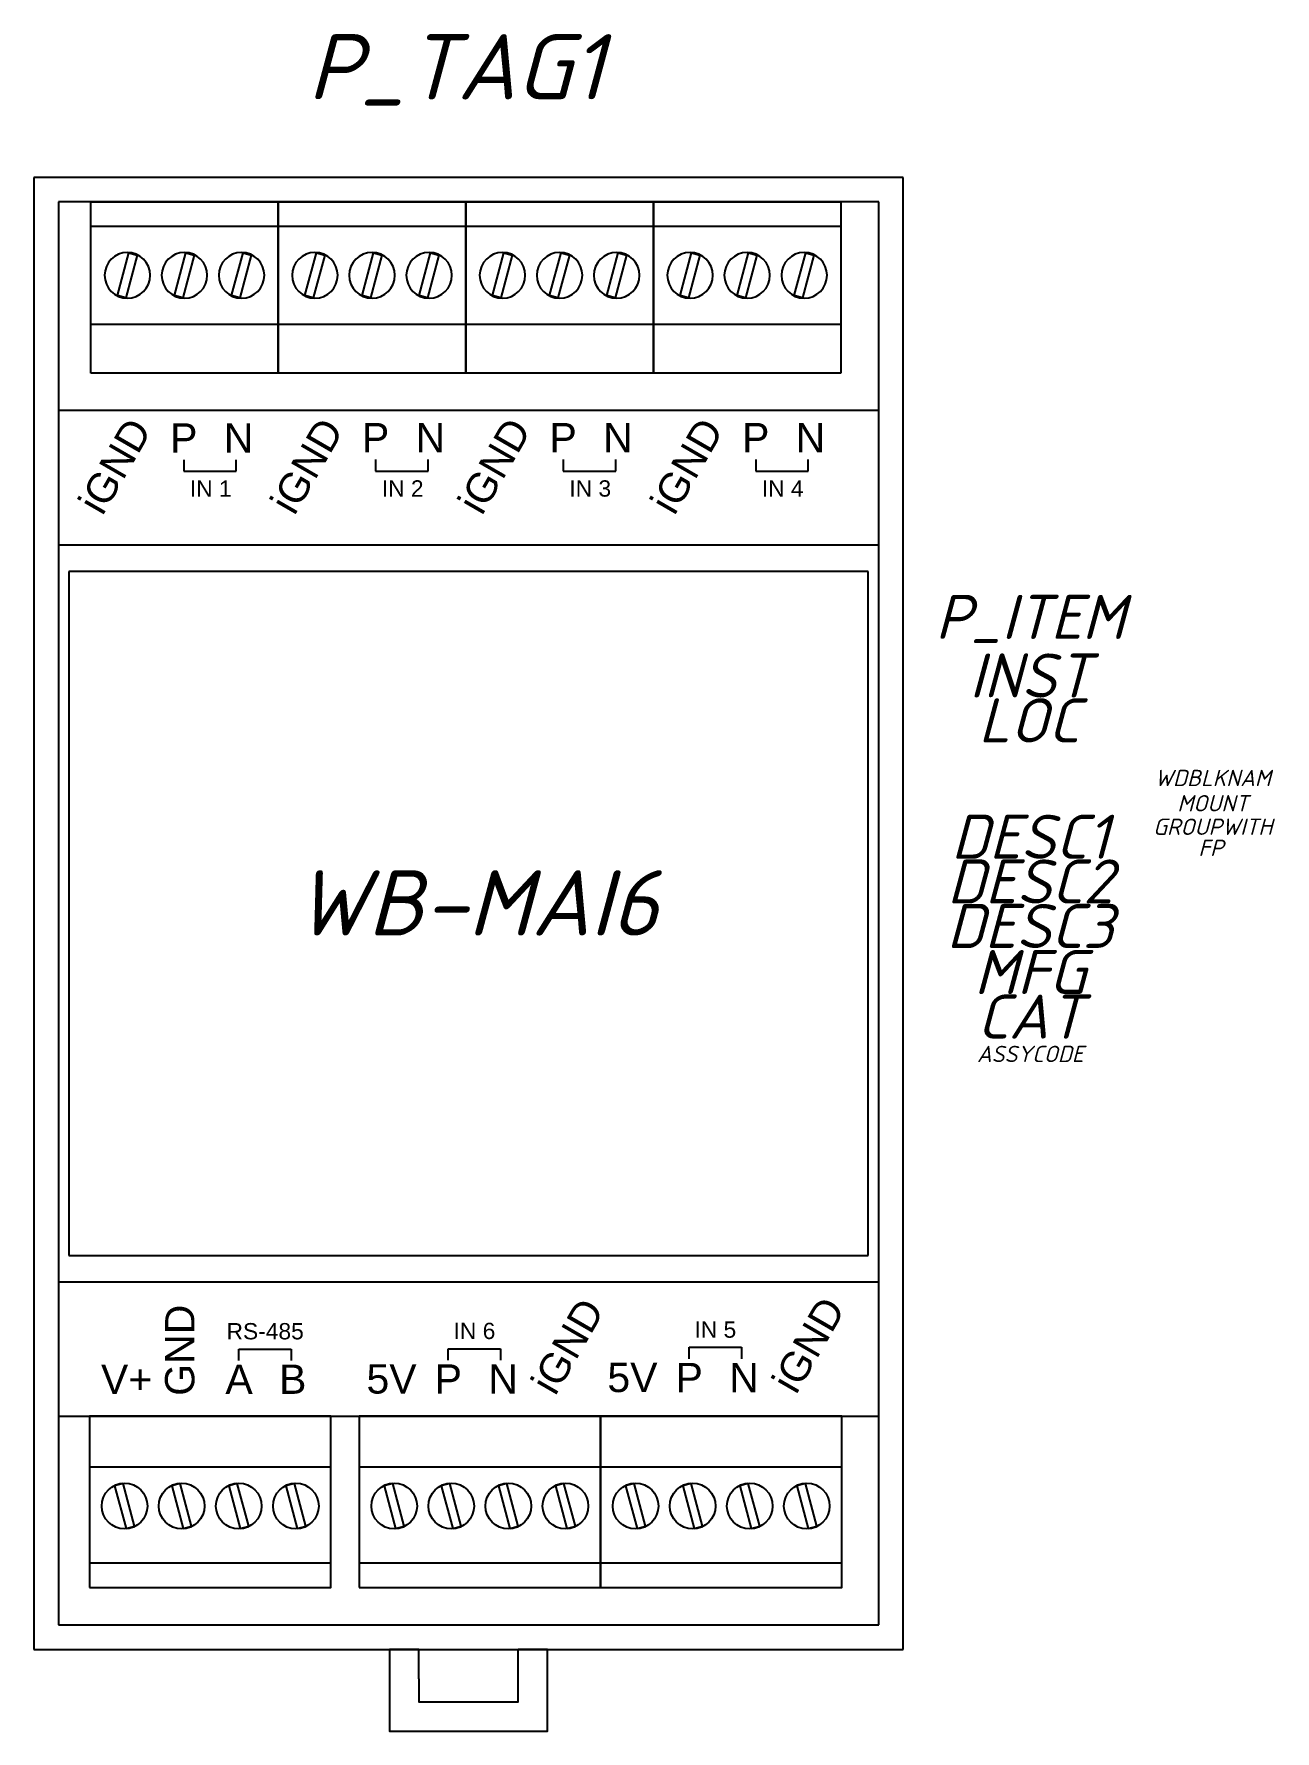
# Model space of a CAD drawing. Header units: millimetres. Extents: x 0 to 76, y -28 to 76.
import ezdxf
from ezdxf.enums import TextEntityAlignment as Align

# ---------------------------------------------------------------- set-up
doc = ezdxf.new("R2010")
doc.units = ezdxf.units.MM
doc.header["$LTSCALE"] = 6
for name, color, linetype, true_color in [('DIN-рейка', 7, 'Continuous', 0x51618a), ('Layer 1', 7, 'Continuous', 0xa6ff00), ('Клеммники', 7, 'Continuous', 0x3aa36a)]:
    doc.layers.add(name, color=color, linetype=linetype, true_color=true_color)
doc.layers.add('Винты', color=8, linetype='Continuous')
doc.styles.add('WD_IEC', font='isocpeui.ttf', dxfattribs={"height": 2.5})
doc.styles.add('Подписи к клеммникам', font='arial.ttf', dxfattribs={"height": 1.8})

# ---------------------------------------------------------------- blocks, each defined once
blk = doc.blocks.new('*U0')
at = {"layer": 'Винты'}
blk.add_lwpolyline([(0.09, -1.37), (0.61, -1.24), (-0.09, 1.37), (-0.61, 1.24)], close=True, dxfattribs=at)
blk.add_circle((0, 0), 1.4, dxfattribs=at)
blk = doc.blocks.new('*U1')
at = {"layer": 'Клеммники', "color": 0, "linetype": 'ByBlock', "lineweight": -2, "transparency": 16777216}
for p in [(0, 0), (3.5, 0), (7, 0), (10.5, 0)]:
    blk.add_blockref('*U0', p, dxfattribs=at)

msp = doc.modelspace()

# ---------------------------------------------------------------- linework, layer by layer
at = {"color": 18, "true_color": 0x000000}
for p, q in [((9.19, 50.37), (9.19, 49.66)), ((12.41, 49.66), (12.41, 50.37)), ((20.95, 50.39), (20.95, 49.68)), ((24.17, 49.68), (24.17, 50.39)), ((32.45, 50.39), (32.45, 49.68)), ((35.67, 49.68), (35.67, 50.39)), ((44.26, 50.39), (44.26, 49.68)), ((47.48, 49.68), (47.48, 50.39)), ((9.19, 49.66), (12.41, 49.66)), ((20.95, 49.68), (24.17, 49.68)), ((32.45, 49.68), (35.67, 49.68)), ((44.26, 49.68), (47.48, 49.68)), ((12.56, -4.12), (15.78, -4.12)), ((12.56, -4.83), (12.56, -4.12)), ((15.78, -4.12), (15.78, -4.83)), ((25.39, -4.1), (28.61, -4.1)), ((25.39, -4.81), (25.39, -4.1)), ((28.61, -4.1), (28.61, -4.81)), ((40.17, -4.01), (43.38, -4.01)), ((40.17, -4.72), (40.17, -4.01)), ((43.38, -4.01), (43.38, -4.72))]:
    msp.add_line(p, q, dxfattribs=at)
at = {"layer": 'DIN-рейка', "color": 18, "true_color": 0x000000}
for p, q in [((23.6, -24.33), (23.6, -22.53)), ((29.7, -24.33), (29.7, -22.53))]:
    msp.add_line(p, q, dxfattribs=at)
for points in [[(23.6, -22.53), (21.8, -22.53), (21.8, -27.53), (31.5, -27.53), (31.5, -22.53), (29.7, -22.53)], [(23.6, -24.33), (23.6, -25.73), (29.7, -25.73), (29.7, -24.33)]]:
    msp.add_lwpolyline(points, dxfattribs=at)
at = {"layer": 'Layer 1', "color": 18, "true_color": 0x000000}
for p, q in [((53.3, 67.67), (0, 67.67)), ((0, 67.67), (0, -22.53)), ((53.3, -22.53), (53.3, 67.67)), ((51.8, 66.17), (1.5, 66.17)), ((1.5, 66.17), (1.5, -21.03)), ((51.8, -21.03), (51.8, 66.17)), ((51.8, 53.38), (1.5, 53.38)), ((53.3, -8.24), (53.3, 53.38)), ((51.8, 45.14), (1.5, 45.14)), ((51.15, 43.52), (2.15, 43.52)), ((2.15, 43.52), (2.15, 1.62)), ((51.15, 1.62), (51.15, 43.52)), ((2.15, 1.62), (51.15, 1.62)), ((1.5, 0), (51.8, 0)), ((1.5, -8.24), (51.8, -8.24)), ((1.5, -21.03), (51.8, -21.03)), ((0, -22.53), (53.3, -22.53))]:
    msp.add_line(p, q, dxfattribs=at)
at = {"layer": 'Layer 1'}
msp.add_line((53.3, 0), (53.3, 0), dxfattribs=at)
at = {"layer": 'Layer 1', "color": 18, "true_color": 0x000000}
msp.add_lwpolyline([(0, 45.14), (0, 45.14), (0, 0)], dxfattribs=at)
at = {"layer": 'Винты', "color": 18, "true_color": 0x000000}
for p, q in [((5.12, 60.43), (5.82, 63.04)), ((6.33, 62.91), (5.63, 60.3)), ((5.82, 63.04), (6.33, 62.91)), ((8.62, 60.43), (9.32, 63.04)), ((9.83, 62.91), (9.13, 60.3)), ((9.32, 63.04), (9.83, 62.91)), ((12.12, 60.43), (12.82, 63.04)), ((13.33, 62.91), (12.63, 60.3)), ((12.82, 63.04), (13.33, 62.91)), ((16.62, 60.43), (17.32, 63.04)), ((17.83, 62.91), (17.13, 60.3)), ((17.32, 63.04), (17.83, 62.91)), ((20.12, 60.43), (20.82, 63.04)), ((21.33, 62.91), (20.63, 60.3)), ((20.82, 63.04), (21.33, 62.91)), ((23.62, 60.43), (24.32, 63.04)), ((24.83, 62.91), (24.13, 60.3)), ((24.32, 63.04), (24.83, 62.91)), ((28.12, 60.43), (28.82, 63.04)), ((29.33, 62.91), (28.63, 60.3)), ((28.82, 63.04), (29.33, 62.91)), ((31.62, 60.43), (32.32, 63.04)), ((32.83, 62.91), (32.13, 60.3)), ((32.32, 63.04), (32.83, 62.91)), ((35.12, 60.43), (35.82, 63.04)), ((36.33, 62.91), (35.63, 60.3)), ((35.82, 63.04), (36.33, 62.91)), ((39.62, 60.43), (40.32, 63.04)), ((40.83, 62.91), (40.13, 60.3)), ((40.32, 63.04), (40.83, 62.91)), ((43.12, 60.43), (43.82, 63.04)), ((44.33, 62.91), (43.63, 60.3)), ((43.82, 63.04), (44.33, 62.91)), ((46.62, 60.43), (47.32, 63.04)), ((47.83, 62.91), (47.13, 60.3)), ((47.32, 63.04), (47.83, 62.91))]:
    msp.add_line(p, q, dxfattribs=at)
at = {"layer": 'Винты'}
for p, q in [((5.63, 60.3), (5.12, 60.43)), ((9.13, 60.3), (8.62, 60.43)), ((12.63, 60.3), (12.12, 60.43)), ((17.13, 60.3), (16.62, 60.43)), ((20.63, 60.3), (20.12, 60.43)), ((24.13, 60.3), (23.62, 60.43)), ((28.63, 60.3), (28.12, 60.43)), ((32.13, 60.3), (31.62, 60.43)), ((35.63, 60.3), (35.12, 60.43)), ((40.13, 60.3), (39.62, 60.43)), ((43.63, 60.3), (43.12, 60.43)), ((47.13, 60.3), (46.62, 60.43))]:
    msp.add_line(p, q, dxfattribs=at)
at = {"layer": 'Винты', "color": 18, "true_color": 0x000000}
for centre, start, end in [((5.73, 61.67), 0, 180), ((9.23, 61.67), 0, 180), ((12.73, 61.67), 0, 180), ((17.23, 61.67), 0, 180), ((20.73, 61.67), 0, 180), ((24.23, 61.67), 0, 180), ((28.73, 61.67), 0, 180), ((32.23, 61.67), 0, 180), ((35.73, 61.67), 0, 180), ((40.23, 61.67), 0, 180), ((43.73, 61.67), 0, 180), ((47.23, 61.67), 0, 180), ((5.73, 61.67), 180, 0), ((9.23, 61.67), 180, 0), ((12.73, 61.67), 180, 0), ((17.23, 61.67), 180, 0), ((20.73, 61.67), 180, 0), ((24.23, 61.67), 180, 0), ((28.73, 61.67), 180, 0), ((32.23, 61.67), 180, 0), ((35.73, 61.67), 180, 0), ((40.23, 61.67), 180, 0), ((43.73, 61.67), 180, 0), ((47.23, 61.67), 180, 0)]:
    msp.add_arc(centre, 1.4, start, end, dxfattribs=at)
at = {"layer": 'Клеммники', "color": 18, "true_color": 0x000000}
for p, q in [((3.48, 66.17), (14.98, 66.17)), ((3.48, 55.67), (3.48, 66.17)), ((14.98, 66.17), (26.48, 66.17)), ((14.98, 55.67), (14.98, 66.17)), ((14.98, 66.17), (14.98, 55.67)), ((14.98, 66.17), (14.98, 64.67)), ((26.48, 66.17), (37.98, 66.17)), ((26.48, 55.67), (26.48, 66.17)), ((26.48, 66.17), (26.48, 55.67)), ((26.48, 66.17), (26.48, 64.67)), ((37.98, 66.17), (49.48, 66.17)), ((37.98, 55.67), (37.98, 66.17)), ((37.98, 66.17), (37.98, 55.67)), ((37.98, 66.17), (37.98, 64.67)), ((49.48, 66.17), (49.48, 55.67)), ((49.48, 66.17), (49.48, 64.67)), ((14.98, 64.67), (3.48, 64.67)), ((26.48, 64.67), (14.98, 64.67)), ((37.98, 64.67), (26.48, 64.67)), ((49.48, 64.67), (37.98, 64.67)), ((3.48, 58.67), (14.98, 58.67)), ((14.98, 58.67), (26.48, 58.67)), ((14.98, 58.67), (14.98, 55.67)), ((26.48, 58.67), (37.98, 58.67)), ((26.48, 58.67), (26.48, 55.67)), ((37.98, 58.67), (49.48, 58.67)), ((37.98, 58.67), (37.98, 55.67)), ((49.48, 58.67), (49.48, 55.67)), ((14.98, 55.67), (3.48, 55.67)), ((26.48, 55.67), (14.98, 55.67)), ((37.98, 55.67), (26.48, 55.67)), ((49.48, 55.67), (37.98, 55.67)), ((3.41, -8.24), (3.41, -8.24)), ((19.94, -8.24), (19.94, -8.24)), ((34.74, -8.24), (34.74, -8.24))]:
    msp.add_line(p, q, dxfattribs=at)
for points in [[(3.41, -18.74), (18.21, -18.74), (18.21, -8.24), (3.41, -8.24)], [(3.41, -11.34), (18.21, -11.34), (18.21, -8.24), (3.41, -8.24)], [(19.94, -18.74), (34.74, -18.74), (34.74, -8.24), (19.94, -8.24)], [(19.94, -11.34), (34.74, -11.34), (34.74, -8.24), (19.94, -8.24)], [(34.74, -18.74), (49.54, -18.74), (49.54, -8.24), (34.74, -8.24)], [(34.74, -11.34), (49.54, -11.34), (49.54, -8.24), (34.74, -8.24)], [(3.41, -18.74), (18.21, -18.74), (18.21, -17.24), (3.41, -17.24)], [(19.94, -18.74), (34.74, -18.74), (34.74, -17.24), (19.94, -17.24)], [(34.74, -18.74), (49.54, -18.74), (49.54, -17.24), (34.74, -17.24)]]:
    msp.add_lwpolyline(points, close=True, dxfattribs=at)

# ---------------------------------------------------------------- block references
for p in [(5.56, -13.74), (22.09, -13.74), (36.89, -13.74)]:
    msp.add_blockref('*U1', p, dxfattribs=at)

# ---------------------------------------------------------------- texts
at = {"color": 18, "true_color": 0x000000, "style": 'Подписи к клеммникам'}
for s, rotation, p in [('iGND', 60, (4.2, 46.88)), ('iGND', 60, (15.97, 46.89)), ('iGND', 60, (27.47, 46.89)), ('iGND', 60, (39.27, 46.89)), ('GND', 90, (9.84, -6.99)), ('iGND', 60, (31.96, -7.05)), ('iGND', 60, (46.73, -6.97))]:
    msp.add_text(s, height=1.8, rotation=rotation, dxfattribs=at).set_placement(p)
for s, height, p in [('P', 1.8, (8.35, 50.8)), ('N', 1.8, (11.64, 50.8)), ('P', 1.8, (20.11, 50.82)), ('N', 1.8, (23.4, 50.82)), ('P', 1.8, (31.61, 50.82)), ('N', 1.8, (34.9, 50.82)), ('P', 1.8, (43.42, 50.82)), ('N', 1.8, (46.7, 50.82)), ('IN 1', 1, (9.56, 48.1)), ('IN 2', 1, (21.33, 48.11)), ('IN 3', 1, (32.83, 48.11)), ('IN 4', 1, (44.63, 48.11)), ('RS-485', 1, (11.81, -3.53)), ('IN 6', 1, (25.73, -3.51)), ('IN 5', 1, (40.5, -3.43)), ('V+', 1.8, (4.11, -6.87)), ('A', 1.8, (11.74, -6.87)), ('B', 1.8, (15.03, -6.87)), ('5V', 1.8, (20.39, -6.85)), ('P', 1.8, (24.57, -6.86)), ('N', 1.8, (27.86, -6.86)), ('5V', 1.8, (35.16, -6.76)), ('P', 1.8, (39.34, -6.77)), ('N', 1.8, (42.63, -6.77))]:
    msp.add_text(s, height=height, dxfattribs=at).set_placement(p)
at = {"insert": (15.99, 25.22), "char_height": 4, "attachment_point": 1, "style": 'WD_IEC'}
msp.add_mtext_dynamic_manual_height_columns('WB-MAI6', width=42.9144, gutter_width=12.5, heights=[0], dxfattribs=at)
at = {"style": 'WD_IEC'}
for tag, height, p in [('P_TAG1', 4, (25.86, 72.45)), ('DESC1', 2.7, (61.08, 25.92)), ('DESC2', 2.7, (61.08, 23.18)), ('DESC3', 2.7, (61.08, 20.45))]:
    msp.add_attdef(tag, text='', height=height, dxfattribs=at).set_placement(p, align=Align.CENTER)
for tag, text, height, flags, p in [('P_ITEM', '', 2.7, 1, (61.08, 39.39)), ('INST', '', 2.7, 1, (61.08, 35.8)), ('LOC', '', 2.7, 1, (61.01, 33.05)), ('WDBLKNAM', 'AM', 1, 1, (72.28, 30.37)), ('MOUNT', '', 1, 1, (72.28, 28.82)), ('GROUPWITH', '', 1, 1, (72.28, 27.38)), ('FP', '', 1, 1, (72.17, 26.09)), ('MFG', '', 2.7, 1, (61.08, 17.63)), ('CAT', '', 2.7, 1, (61.08, 14.9)), ('ASSYCODE', '', 1, 9, (61.09, 13.46))]:
    msp.add_attdef(tag, text=text, height=height, dxfattribs=dict(at, flags=flags)).set_placement(p, align=Align.CENTER)

doc.saveas('drawing.dxf')
